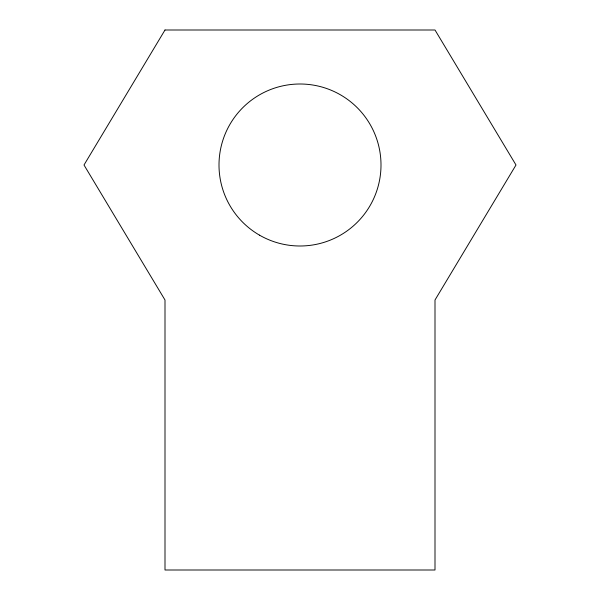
<?xml version="1.0" encoding="UTF-8"?>
<svg xmlns="http://www.w3.org/2000/svg" width="600" height="600" viewBox="0 0 600 600"><rect width="100%" height="100%" fill="white"/><g stroke="black" fill="none" stroke-linecap="round" stroke-linejoin="round"><path stroke-width="0.9" d="M165 30L84 165L165 300L165 570L435 570L435 300L516 165L435 30L165 30M259.5 235.147A81 81 0 0 0 381 165A81 81 0 0 0 259.5 94.852A81 81 0 0 0 259.5 235.147"/></g></svg>
